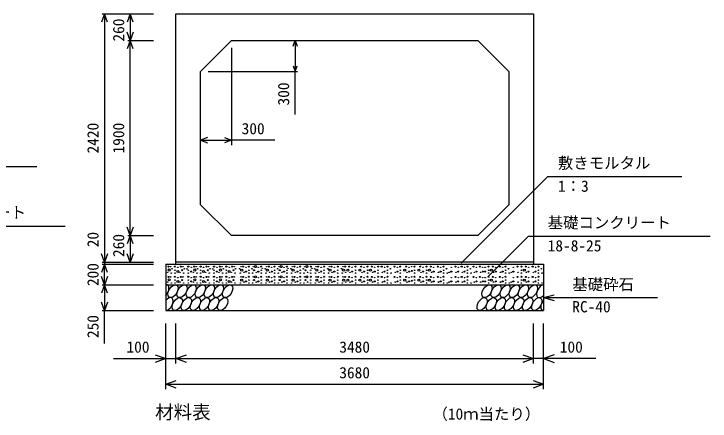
# Model space of a CAD drawing. Units: millimetres, scale not verified. Extents: x -100800 to 100800, y -35640 to 35640.
# Drawn here: x 28981 to 35760, y -12828 to -8860 of the extents above; entities that cross this region are included whole.
import ezdxf
from ezdxf.enums import TextEntityAlignment as Align

# ---------------------------------------------------------------- set-up
doc = ezdxf.new("R2010")
doc.units = ezdxf.units.MM
doc.header["$LTSCALE"] = 120
for name, color, linetype, lineweight in [('0-0_DIM', 7, 'Continuous', 25), ('0-2_HATCH', 6, 'Continuous', 25), ('0-5_OUTLINE', 3, 'Continuous', 25), ('0-7_TXT', 7, 'Continuous', 25)]:
    doc.layers.add(name, color=color, linetype=linetype, lineweight=lineweight)
doc.styles.add('ＭＳ ゴシック', font='')
doc.styles.get('ＭＳ ゴシック').set_extended_font_data('MS Gothic')

msp = doc.modelspace()

# ---------------------------------------------------------------- linework, layer by layer
at = {"layer": '0-0_DIM'}
for p, q in [((29839, -8859.7), (30339.1, -8859.7)), ((29863, -8859.7), (29863, -11279.7)), ((30113, -8859.7), (30113, -9119.7)), ((30089, -9119.7), (30339.1, -9119.7)), ((30113, -11019.7), (30113, -9119.7)), ((31719.5, -9119.7), (31719.5, -9419.7)), ((31099.1, -9191.7), (31099.1, -10138.3)), ((30871.1, -9419.7), (31743.5, -9419.7)), ((31719.5, -9840.5), (31719.5, -9419.7)), ((30799.1, -10090.3), (31099.1, -10090.3)), ((31523.2, -10090.3), (31099.1, -10090.3)), ((27899, -10345.8), (29204.7, -10345.8)), ((34179, -10445.8), (33334.9, -11289.8)), ((34179, -10445.8), (35484.7, -10445.8)), ((27711.3, -10926.9), (29480.3, -10926.9)), ((30089, -11019.7), (30339.1, -11019.7)), ((30113, -11019.7), (30113, -11279.7)), ((33991.3, -11026.9), (33598.5, -11419.7)), ((33991.3, -11026.9), (35760.3, -11026.9)), ((29839, -11279.7), (30339.1, -11279.7)), ((29839, -11299.7), (30339.1, -11299.7)), ((29863, -11279.7), (29863, -11299.7)), ((29863, -11499.7), (29863, -11299.7)), ((29839, -11499.7), (30339.1, -11499.7)), ((29863, -11499.7), (29863, -11749.7)), ((34139.1, -11624.7), (34243.4, -11596.7)), ((34139.1, -11624.7), (35248, -11624.7)), ((34139.1, -11624.7), (34243.4, -11652.7)), ((29839, -11749.7), (30339.1, -11749.7)), ((29863, -12071.8), (29863, -11749.7)), ((30459.1, -12516.9), (30459.1, -11877.3)), ((30559.1, -12266.9), (30559.1, -11877.3)), ((34039.1, -12266.9), (34039.1, -11877.3)), ((34139.1, -12516.9), (34139.1, -11877.3)), ((29951.1, -12218.9), (30459.1, -12218.9)), ((30459.1, -12218.9), (30559.1, -12218.9)), ((30559.1, -12218.9), (34039.1, -12218.9)), ((30459.1, -12468.9), (34139.1, -12468.9))]:
    msp.add_line(p, q, dxfattribs=at)
for points in [[(29892.6, -8940.9), (29863, -8859.7), (29833.5, -8940.9)], [(30142.6, -8940.9), (30113, -8859.7), (30083.5, -8940.9)], [(30142.6, -9038.5), (30113, -9119.7), (30083.5, -9038.5)], [(30142.6, -9200.9), (30113, -9119.7), (30083.5, -9200.9)], [(31699.8, -9173.8), (31719.5, -9119.7), (31739.2, -9173.8)], [(31699.8, -9365.6), (31719.5, -9419.7), (31739.2, -9365.6)], [(30866.8, -10065.7), (30799.1, -10090.3), (30866.8, -10115)], [(31031.4, -10065.7), (31099.1, -10090.3), (31031.4, -10115)], [(30142.6, -10938.5), (30113, -11019.7), (30083.5, -10938.5)], [(30142.6, -11100.9), (30113, -11019.7), (30083.5, -11100.9)], [(29892.6, -11198.5), (29863, -11279.7), (29833.5, -11198.5)], [(30142.6, -11198.5), (30113, -11279.7), (30083.5, -11198.5)], [(29892.6, -11380.9), (29863, -11299.7), (29833.5, -11380.9)], [(29892.6, -11418.5), (29863, -11499.7), (29833.5, -11418.5)], [(29892.6, -11580.9), (29863, -11499.7), (29833.5, -11580.9)], [(29892.6, -11668.5), (29863, -11749.7), (29833.5, -11668.5)], [(30357.6, -12182), (30459.1, -12218.9), (30357.6, -12255.9)], [(30660.6, -12255.9), (30559.1, -12218.9), (30660.6, -12182)], [(33937.6, -12182), (34039.1, -12218.9), (33937.6, -12255.9)], [(34240.6, -12182), (34139.1, -12218.9), (34240.6, -12255.9)], [(34647.1, -12218.9), (34139.1, -12218.9), (34039.1, -12218.9)], [(30560.6, -12505.9), (30459.1, -12468.9), (30560.6, -12432)], [(34037.6, -12432), (34139.1, -12468.9), (34037.6, -12505.9)]]:
    msp.add_lwpolyline(points, dxfattribs=at)
at = {"layer": '0-2_HATCH'}
for centre, radius in [((30485.1, -11322.5), 5), ((30506.2, -11322.5), 2.5), ((30549.1, -11321.6), 5), ((30605.1, -11322.5), 5), ((30626.2, -11322.5), 2.5), ((30679.1, -11321.6), 5), ((30735.1, -11322.5), 5), ((30756.2, -11322.5), 2.5), ((30799.1, -11321.6), 5), ((30855.1, -11322.5), 5), ((30876.2, -11322.5), 2.5), ((30929.1, -11321.6), 5), ((30985.1, -11322.5), 5), ((31006.2, -11322.5), 2.5), ((31049.1, -11321.6), 5), ((31105.1, -11322.5), 5), ((31126.2, -11322.5), 2.5), ((31192, -11322.5), 2.5), ((31213.1, -11322.5), 5), ((31269.1, -11321.6), 5), ((31312, -11322.5), 2.5), ((31333.1, -11322.5), 10), ((31389.1, -11321.6), 5), ((31442, -11322.5), 2.5), ((31463.1, -11322.5), 5), ((31519.1, -11321.6), 5), ((31562, -11322.5), 2.5), ((31583.1, -11322.5), 10), ((31639.1, -11321.6), 5), ((31692, -11322.5), 2.5), ((31713.1, -11322.5), 5), ((31769.1, -11321.6), 5), ((31812, -11322.5), 2.5), ((31833.1, -11322.5), 10), ((31871, -11321.6), 5), ((31923.9, -11322.5), 2.5), ((31944.9, -11322.5), 5), ((32001, -11321.6), 5), ((32051.9, -11322.5), 2.5), ((32072.9, -11322.5), 5), ((32133.9, -11321.6), 5), ((32184.8, -11322.5), 2.5), ((32205.9, -11322.5), 5), ((32246.5, -11322.5), 5), ((32307.5, -11321.6), 5), ((32363.4, -11322.5), 5), ((32424.3, -11321.6), 5), ((32466.1, -11322.5), 5), ((32527, -11321.6), 5), ((32562.3, -11322.5), 5), ((32618.4, -11321.6), 5), ((32687.1, -11322.5), 5), ((32743.2, -11321.6), 5), ((32800.5, -11322.5), 5), ((32854.7, -11322.5), 2.5), ((32882, -11321.6), 5), ((32937.9, -11322.5), 5), ((32998.9, -11321.6), 5), ((33040.6, -11322.5), 5), ((33108.4, -11322.5), 5), ((33164.5, -11321.6), 5), ((33280.2, -11322.5), 5), ((33341.3, -11322.5), 5), ((33397.3, -11321.6), 5), ((33456.9, -11322.5), 5), ((33518, -11322.5), 5), ((33602.9, -11321.6), 5), ((33644.6, -11322.5), 5), ((33712.4, -11322.5), 5), ((33768.5, -11321.6), 5), ((33884.1, -11322.5), 5), ((33923.2, -11321.6), 5), ((33965, -11322.5), 5), ((34032.8, -11322.5), 5), ((34088.8, -11321.6), 5), ((30478.1, -11377.7), 2.5), ((30491.7, -11355.5), 10), ((30513.2, -11385.6), 2.5), ((30520.2, -11343.5), 2.5), ((30549.1, -11357.5), 2.5), ((30549.1, -11385.6), 2.5), ((30577.1, -11370.7), 10), ((30577.1, -11329.5), 2.5), ((30598.1, -11377.7), 2.5), ((30619.2, -11357.5), 5), ((30633.2, -11385.6), 2.5), ((30640.2, -11343.5), 2.5), ((30666.7, -11344.4), 2.5), ((30679.1, -11357.5), 2.5), ((30679.1, -11385.6), 2.5), ((30707.1, -11370.7), 5), ((30707.1, -11329.5), 2.5), ((30728.1, -11377.7), 2.5), ((30741.7, -11355.5), 10), ((30763.2, -11385.6), 2.5), ((30770.2, -11343.5), 2.5), ((30799.1, -11357.5), 2.5), ((30799.1, -11385.6), 2.5), ((30827.1, -11370.7), 10), ((30827.1, -11329.5), 2.5), ((30848.1, -11377.7), 2.5), ((30869.2, -11357.5), 5), ((30883.2, -11385.6), 2.5), ((30890.2, -11343.5), 2.5), ((30916.7, -11344.4), 2.5), ((30929.1, -11357.5), 2.5), ((30929.1, -11385.6), 2.5), ((30957.1, -11370.7), 5), ((30957.1, -11329.5), 2.5), ((30978.1, -11377.7), 2.5), ((30991.7, -11355.5), 10), ((31013.2, -11385.6), 2.5), ((31020.2, -11343.5), 2.5), ((31049.1, -11357.5), 2.5), ((31049.1, -11385.6), 2.5), ((31077.1, -11370.7), 10), ((31077.1, -11329.5), 2.5), ((31098.1, -11377.7), 2.5), ((31119.2, -11357.5), 5), ((31133.2, -11385.6), 2.5), ((31140.2, -11343.5), 2.5), ((31178, -11343.5), 2.5), ((31185, -11385.6), 2.5), ((31199, -11357.5), 10), ((31220.1, -11377.7), 2.5), ((31241.1, -11370.7), 5), ((31241.1, -11329.5), 2.5), ((31269.1, -11357.5), 2.5), ((31269.1, -11385.6), 2.5), ((31298, -11343.5), 2.5), ((31305, -11385.6), 2.5), ((31319, -11357.5), 5), ((31340.1, -11377.7), 2.5), ((31361.1, -11370.7), 5), ((31361.1, -11329.5), 2.5), ((31389.1, -11357.5), 2.5), ((31389.1, -11385.6), 2.5), ((31400.5, -11339.2), 2.5), ((31428, -11343.5), 2.5), ((31435, -11385.6), 2.5), ((31449, -11357.5), 10), ((31470.1, -11377.7), 2.5), ((31491.1, -11370.7), 5), ((31491.1, -11329.5), 2.5), ((31519.1, -11357.5), 2.5), ((31519.1, -11385.6), 2.5), ((31548, -11343.5), 2.5), ((31555, -11385.6), 2.5), ((31569, -11357.5), 5), ((31590.1, -11377.7), 2.5), ((31611.1, -11370.7), 5), ((31611.1, -11329.5), 2.5), ((31639.1, -11357.5), 2.5), ((31639.1, -11385.6), 2.5), ((31650.5, -11339.2), 2.5), ((31678, -11343.5), 2.5), ((31685, -11385.6), 2.5), ((31699, -11357.5), 10), ((31720.1, -11377.7), 2.5), ((31741.1, -11370.7), 5), ((31741.1, -11329.5), 2.5), ((31769.1, -11357.5), 2.5), ((31769.1, -11385.6), 2.5), ((31798, -11343.5), 2.5), ((31805, -11385.6), 2.5), ((31819, -11357.5), 5), ((31840.1, -11377.7), 2.5), ((31871, -11357.5), 2.5), ((31871, -11385.6), 2.5), ((31882.3, -11339.2), 2.5), ((31909.8, -11343.5), 2.5), ((31916.8, -11385.6), 2.5), ((31930.9, -11357.5), 10), ((31951.9, -11377.7), 2.5), ((31972.9, -11370.7), 5), ((31972.9, -11329.5), 2.5), ((32001, -11357.5), 2.5), ((32001, -11385.6), 2.5), ((32037.9, -11343.5), 2.5), ((32044.9, -11385.6), 2.5), ((32058.9, -11357.5), 10), ((32080, -11377.7), 2.5), ((32101, -11370.7), 5), ((32101, -11329.5), 2.5), ((32133.9, -11357.5), 2.5), ((32133.9, -11385.6), 2.5), ((32170.8, -11343.5), 2.5), ((32177.8, -11385.6), 2.5), ((32191.9, -11357.5), 10), ((32212.9, -11377.7), 2.5), ((32232.5, -11357.5), 10), ((32253.6, -11377.7), 2.5), ((32274.6, -11370.7), 5), ((32274.6, -11329.5), 2.5), ((32307.5, -11357.5), 2.5), ((32307.5, -11385.6), 2.5), ((32349.4, -11357.5), 10), ((32370.4, -11377.7), 2.5), ((32391.4, -11370.7), 5), ((32391.4, -11329.5), 2.5), ((32424.3, -11357.5), 2.5), ((32424.3, -11385.6), 2.5), ((32452.1, -11357.5), 10), ((32473.1, -11377.7), 2.5), ((32494.1, -11370.7), 5), ((32494.1, -11329.5), 2.5), ((32527, -11357.5), 2.5), ((32527, -11385.6), 2.5), ((32569.3, -11377.7), 2.5), ((32590.3, -11370.7), 5), ((32590.3, -11329.5), 2.5), ((32618.4, -11357.5), 2.5), ((32618.4, -11385.6), 2.5), ((32647.2, -11343.5), 2.5), ((32654.2, -11385.6), 2.5), ((32694.1, -11377.7), 2.5), ((32715.1, -11370.7), 5), ((32715.1, -11329.5), 2.5), ((32743.2, -11357.5), 2.5), ((32743.2, -11385.6), 2.5), ((32786.5, -11357.5), 10), ((32807.5, -11377.7), 2.5), ((32828.6, -11370.7), 5), ((32828.6, -11329.5), 2.5), ((32854.7, -11363.7), 5), ((32882, -11357.5), 2.5), ((32882, -11385.6), 2.5), ((32923.9, -11357.5), 10), ((32945, -11377.7), 2.5), ((32966, -11370.7), 5), ((32966, -11329.5), 2.5), ((32998.9, -11357.5), 2.5), ((32998.9, -11385.6), 2.5), ((33026.6, -11357.5), 10), ((33047.6, -11377.7), 2.5), ((33068.7, -11370.7), 5), ((33068.7, -11329.5), 2.5), ((33115.4, -11377.7), 2.5), ((33136.4, -11370.7), 5), ((33136.4, -11329.5), 2.5), ((33164.5, -11357.5), 2.5), ((33164.5, -11385.6), 2.5), ((33193.4, -11343.5), 2.5), ((33200.4, -11385.6), 2.5), ((33219.4, -11377.7), 2.5), ((33240.4, -11370.7), 5), ((33240.4, -11329.5), 2.5), ((33287.2, -11377.7), 2.5), ((33308.2, -11370.7), 5), ((33308.2, -11329.5), 2.5), ((33348.3, -11377.7), 2.5), ((33369.3, -11370.7), 5), ((33369.3, -11329.5), 2.5), ((33397.3, -11357.5), 2.5), ((33397.3, -11385.6), 2.5), ((33426.2, -11343.5), 2.5), ((33433.2, -11385.6), 2.5), ((33464, -11377.7), 2.5), ((33485, -11370.7), 5), ((33485, -11329.5), 2.5), ((33525, -11377.7), 2.5), ((33546.1, -11370.7), 5), ((33546.1, -11329.5), 2.5), ((33570, -11370.7), 5), ((33570, -11329.5), 2.5), ((33602.9, -11357.5), 2.5), ((33602.9, -11385.6), 2.5), ((33630.6, -11357.5), 10), ((33651.6, -11377.7), 2.5), ((33672.6, -11370.7), 5), ((33672.6, -11329.5), 2.5), ((33719.4, -11377.7), 2.5), ((33740.4, -11370.7), 5), ((33740.4, -11329.5), 2.5), ((33768.5, -11357.5), 2.5), ((33768.5, -11385.6), 2.5), ((33797.3, -11343.5), 2.5), ((33804.3, -11385.6), 2.5), ((33823.4, -11377.7), 2.5), ((33844.4, -11370.7), 5), ((33844.4, -11329.5), 2.5), ((33891.1, -11377.7), 2.5), ((33923.2, -11357.5), 2.5), ((33923.2, -11385.6), 2.5), ((33951, -11357.5), 10), ((33972, -11377.7), 2.5), ((33993, -11370.7), 5), ((33993, -11329.5), 2.5), ((34039.8, -11377.7), 2.5), ((34060.8, -11370.7), 5), ((34060.8, -11329.5), 2.5), ((34088.8, -11357.5), 2.5), ((34088.8, -11385.6), 2.5), ((34117.7, -11343.5), 2.5), ((34124.7, -11385.6), 2.5), ((30485.1, -11422.5), 5), ((30491.7, -11451.6), 10), ((30506.2, -11422.5), 2.5), ((30549.1, -11421.6), 5), ((30549.1, -11453.6), 2.5), ((30577.1, -11466.8), 10), ((30577.1, -11429.5), 2.5), ((30605.1, -11422.5), 5), ((30619.2, -11453.6), 5), ((30626.2, -11422.5), 2.5), ((30679.1, -11421.6), 5), ((30679.1, -11453.6), 2.5), ((30707.1, -11429.5), 2.5), ((30735.1, -11422.5), 5), ((30741.7, -11451.6), 10), ((30756.2, -11422.5), 2.5), ((30799.1, -11421.6), 5), ((30799.1, -11453.6), 2.5), ((30827.1, -11466.8), 10), ((30827.1, -11429.5), 2.5), ((30855.1, -11422.5), 5), ((30869.2, -11453.6), 5), ((30876.2, -11422.5), 2.5), ((30929.1, -11421.6), 5), ((30929.1, -11453.6), 2.5), ((30957.1, -11429.5), 2.5), ((30985.1, -11422.5), 5), ((30991.7, -11451.6), 10), ((31006.2, -11422.5), 2.5), ((31049.1, -11421.6), 5), ((31049.1, -11453.6), 2.5), ((31077.1, -11466.8), 10), ((31077.1, -11429.5), 2.5), ((31105.1, -11422.5), 5), ((31119.2, -11453.6), 5), ((31126.2, -11422.5), 2.5), ((31199, -11453.6), 10), ((31192, -11422.5), 2.5), ((31213.1, -11422.5), 5), ((31241.1, -11429.5), 2.5), ((31269.1, -11421.6), 5), ((31269.1, -11453.6), 2.5), ((31312, -11422.5), 2.5), ((31319, -11453.6), 5), ((31333.1, -11422.5), 10), ((31361.1, -11429.5), 2.5), ((31389.1, -11421.6), 5), ((31389.1, -11453.6), 2.5), ((31449, -11453.6), 10), ((31442, -11422.5), 2.5), ((31463.1, -11422.5), 5), ((31491.1, -11429.5), 2.5), ((31519.1, -11421.6), 5), ((31519.1, -11453.6), 2.5), ((31562, -11422.5), 2.5), ((31569, -11453.6), 5), ((31583.1, -11422.5), 10), ((31611.1, -11429.5), 2.5), ((31639.1, -11421.6), 5), ((31639.1, -11453.6), 2.5), ((31699, -11453.6), 10), ((31692, -11422.5), 2.5), ((31713.1, -11422.5), 5), ((31741.1, -11429.5), 2.5), ((31769.1, -11421.6), 5), ((31769.1, -11453.6), 2.5), ((31812, -11422.5), 2.5), ((31819, -11453.6), 5), ((31833.1, -11422.5), 10), ((31871, -11421.6), 5), ((31871, -11453.6), 2.5), ((31930.9, -11453.6), 10), ((31923.9, -11422.5), 2.5), ((31944.9, -11422.5), 5), ((31972.9, -11429.5), 2.5), ((32001, -11421.6), 5), ((32001, -11453.6), 2.5), ((32058.9, -11453.6), 10), ((32051.9, -11422.5), 2.5), ((32072.9, -11422.5), 5), ((32101, -11429.5), 2.5), ((32133.9, -11421.6), 5), ((32133.9, -11453.6), 2.5), ((32191.9, -11453.6), 10), ((32184.8, -11422.5), 2.5), ((32205.9, -11422.5), 5), ((32232.5, -11453.6), 10), ((32246.5, -11422.5), 5), ((32274.6, -11429.5), 2.5), ((32307.5, -11421.6), 5), ((32307.5, -11453.6), 2.5), ((32349.4, -11453.6), 10), ((32363.4, -11422.5), 5), ((32391.4, -11429.5), 2.5), ((32424.3, -11421.6), 5), ((32424.3, -11453.6), 2.5), ((32452.1, -11453.6), 10), ((32466.1, -11422.5), 5), ((32494.1, -11429.5), 2.5), ((32527, -11421.6), 5), ((32527, -11453.6), 2.5), ((32562.3, -11422.5), 5), ((32590.3, -11429.5), 2.5), ((32618.4, -11421.6), 5), ((32618.4, -11453.6), 2.5), ((32687.1, -11422.5), 5), ((32715.1, -11429.5), 2.5), ((32743.2, -11421.6), 5), ((32743.2, -11453.6), 2.5), ((32786.5, -11453.6), 10), ((32800.5, -11422.5), 5), ((32828.6, -11429.5), 2.5), ((32854.7, -11459.8), 5), ((32854.7, -11422.5), 2.5), ((32882, -11421.6), 5), ((32882, -11453.6), 2.5), ((32923.9, -11453.6), 10), ((32937.9, -11422.5), 5), ((32966, -11429.5), 2.5), ((32998.9, -11421.6), 5), ((32998.9, -11453.6), 2.5), ((33026.6, -11453.6), 10), ((33040.6, -11422.5), 5), ((33068.7, -11429.5), 2.5), ((33108.4, -11422.5), 5), ((33136.4, -11429.5), 2.5), ((33164.5, -11421.6), 5), ((33164.5, -11453.6), 2.5), ((33240.4, -11429.5), 2.5), ((33280.2, -11422.5), 5), ((33308.2, -11429.5), 2.5), ((33341.3, -11422.5), 5), ((33369.3, -11429.5), 2.5), ((33397.3, -11421.6), 5), ((33397.3, -11453.6), 2.5), ((33456.9, -11422.5), 5), ((33485, -11429.5), 2.5), ((33518, -11422.5), 5), ((33546.1, -11429.5), 2.5), ((33570, -11429.5), 2.5), ((33602.9, -11421.6), 5), ((33602.9, -11453.6), 2.5), ((33630.6, -11453.6), 10), ((33644.6, -11422.5), 5), ((33672.6, -11429.5), 2.5), ((33712.4, -11422.5), 5), ((33740.4, -11429.5), 2.5), ((33768.5, -11421.6), 5), ((33768.5, -11453.6), 2.5), ((33844.4, -11429.5), 2.5), ((33884.1, -11422.5), 5), ((33923.2, -11421.6), 5), ((33923.2, -11453.6), 2.5), ((33951, -11453.6), 10), ((33965, -11422.5), 5), ((33993, -11429.5), 2.5), ((34032.8, -11422.5), 5), ((34060.8, -11429.5), 2.5), ((34088.8, -11421.6), 5), ((34088.8, -11453.6), 2.5), ((30478.1, -11473.8), 2.5), ((30513.2, -11481.6), 2.5), ((30549.1, -11481.6), 2.5), ((30598.1, -11473.8), 2.5), ((30633.2, -11481.6), 2.5), ((30679.1, -11481.6), 2.5), ((30707.1, -11466.8), 5), ((30728.1, -11473.8), 2.5), ((30763.2, -11481.6), 2.5), ((30799.1, -11481.6), 2.5), ((30848.1, -11473.8), 2.5), ((30883.2, -11481.6), 2.5), ((30929.1, -11481.6), 2.5), ((30957.1, -11466.8), 5), ((30978.1, -11473.8), 2.5), ((31013.2, -11481.6), 2.5), ((31049.1, -11481.6), 2.5), ((31098.1, -11473.8), 2.5), ((31133.2, -11481.6), 2.5), ((31185, -11481.6), 2.5), ((31220.1, -11473.8), 2.5), ((31241.1, -11466.8), 5), ((31269.1, -11481.6), 2.5), ((31305, -11481.6), 2.5), ((31340.1, -11473.8), 2.5), ((31361.1, -11466.8), 5), ((31389.1, -11481.6), 2.5), ((31435, -11481.6), 2.5), ((31470.1, -11473.8), 2.5), ((31491.1, -11466.8), 5), ((31519.1, -11481.6), 2.5), ((31555, -11481.6), 2.5), ((31590.1, -11473.8), 2.5), ((31611.1, -11466.8), 5), ((31639.1, -11481.6), 2.5), ((31685, -11481.6), 2.5), ((31720.1, -11473.8), 2.5), ((31741.1, -11466.8), 5), ((31769.1, -11481.6), 2.5), ((31805, -11481.6), 2.5), ((31840.1, -11473.8), 2.5), ((31871, -11481.6), 2.5), ((31916.8, -11481.6), 2.5), ((31951.9, -11473.8), 2.5), ((31972.9, -11466.8), 5), ((32001, -11481.6), 2.5), ((32044.9, -11481.6), 2.5), ((32080, -11473.8), 2.5), ((32101, -11466.8), 5), ((32133.9, -11481.6), 2.5), ((32177.8, -11481.6), 2.5), ((32212.9, -11473.8), 2.5), ((32253.6, -11473.8), 2.5), ((32274.6, -11466.8), 5), ((32307.5, -11481.6), 2.5), ((32370.4, -11473.8), 2.5), ((32391.4, -11466.8), 5), ((32424.3, -11481.6), 2.5), ((32473.1, -11473.8), 2.5), ((32494.1, -11466.8), 5), ((32527, -11481.6), 2.5), ((32569.3, -11473.8), 2.5), ((32590.3, -11466.8), 5), ((32618.4, -11481.6), 2.5), ((32654.2, -11481.6), 2.5), ((32694.1, -11473.8), 2.5), ((32715.1, -11466.8), 5), ((32743.2, -11481.6), 2.5), ((32807.5, -11473.8), 2.5), ((32828.6, -11466.8), 5), ((32882, -11481.6), 2.5), ((32945, -11473.8), 2.5), ((32966, -11466.8), 5), ((32998.9, -11481.6), 2.5), ((33047.6, -11473.8), 2.5), ((33068.7, -11466.8), 5), ((33115.4, -11473.8), 2.5), ((33136.4, -11466.8), 5), ((33164.5, -11481.6), 2.5), ((33200.4, -11481.6), 2.5), ((33219.4, -11473.8), 2.5), ((33240.4, -11466.8), 5), ((33287.2, -11473.8), 2.5), ((33308.2, -11466.8), 5), ((33348.3, -11473.8), 2.5), ((33369.3, -11466.8), 5), ((33397.3, -11481.6), 2.5), ((33433.2, -11481.6), 2.5), ((33464, -11473.8), 2.5), ((33485, -11466.8), 5), ((33525, -11473.8), 2.5), ((33546.1, -11466.8), 5), ((33570, -11466.8), 5), ((33602.9, -11481.6), 2.5), ((33651.6, -11473.8), 2.5), ((33672.6, -11466.8), 5), ((33719.4, -11473.8), 2.5), ((33740.4, -11466.8), 5), ((33768.5, -11481.6), 2.5), ((33804.3, -11481.6), 2.5), ((33823.4, -11473.8), 2.5), ((33844.4, -11466.8), 5), ((33891.1, -11473.8), 2.5), ((33923.2, -11481.6), 2.5), ((33972, -11473.8), 2.5), ((33993, -11466.8), 5), ((34039.8, -11473.8), 2.5), ((34060.8, -11466.8), 5), ((34088.8, -11481.6), 2.5), ((34124.7, -11481.6), 2.5)]:
    msp.add_circle(centre, radius, dxfattribs=at)
for centre, start_param, end_param in [((30440.8, -11562.2), 4.335544, 6.724593), ((34119.8, -11562.2), 0.419949, 4.357003), ((30482.3, -11687.2), 3.496422, 7.58605), ((34161.4, -11687.2), 1.28053, 3.496422)]:
    msp.add_ellipse(centre, major_axis=(36.4, 58.9), ratio=0.5792, start_param=start_param, end_param=end_param, dxfattribs=at)
for centre in [(30529.5, -11562.2), (30618.2, -11562.2), (30706.9, -11562.2), (30795.6, -11562.2), (30884.3, -11562.2), (30973, -11562.2), (31061.6, -11562.2), (33587.6, -11562.2), (33676.3, -11562.2), (33765, -11562.2), (33853.7, -11562.2), (33942.4, -11562.2), (34031.1, -11562.2), (30571, -11687.2), (30659.7, -11687.2), (30748.4, -11687.2), (30837.1, -11687.2), (30925.8, -11687.2), (31014.5, -11687.2), (33540.5, -11687.2), (33629.2, -11687.2), (33717.9, -11687.2), (33806.6, -11687.2), (33895.3, -11687.2), (33984, -11687.2), (34072.7, -11687.2)]:
    msp.add_ellipse(centre, major_axis=(36.4, 58.9), ratio=0.5792, dxfattribs=at)
at = {"layer": '0-5_OUTLINE'}
for p, q in [((30559.1, -11299.7), (30559.1, -8859.7)), ((31099.1, -9119.7), (30799.1, -9419.7)), ((31099.1, -9119.7), (33499.1, -9119.7)), ((33799.1, -9419.7), (33499.1, -9119.7)), ((30799.1, -10719.7), (30799.1, -9419.7)), ((33799.1, -9419.7), (33799.1, -10719.7)), ((30799.1, -10719.7), (31099.1, -11019.7)), ((33499.1, -11019.7), (33799.1, -10719.7)), ((33499.1, -11019.7), (31099.1, -11019.7)), ((30459.1, -11299.7), (30459.1, -11749.7)), ((30459.1, -11299.7), (34139.1, -11299.7)), ((34039.1, -11279.7), (30559.1, -11279.7)), ((34139.1, -11299.7), (34139.1, -11749.7)), ((30459.1, -11499.7), (34139.1, -11499.7)), ((30459.1, -11749.7), (34139.1, -11749.7))]:
    msp.add_line(p, q, dxfattribs=at)
msp.add_lwpolyline([(30559.1, -8859.7), (34039.1, -8859.7), (34039.1, -11299.7)], dxfattribs=at)

# ---------------------------------------------------------------- texts
at = {"layer": '0-0_DIM', "style": 'ＭＳ ゴシック'}
for s, p in [('260', (30088, -9129.4)), ('300', (31694.5, -9752)), ('2420', (29838, -10219.7)), ('1900', (30088, -10219.7)), ('20', (29838, -11133.8)), ('260', (30088, -11228.9)), ('200', (29838, -11512.2)), ('250', (29838, -12018.5))]:
    msp.add_text(s, height=110, rotation=90, dxfattribs=at).set_placement(p, align=Align.BOTTOM_LEFT)
for s, p in [('300', (31198.3, -10065.3)), ('敷きモルタル', (34278.6, -10400.8)), ('1：3', (34278.6, -10626)), ('基礎コンクリート', (27898.6, -10882)), ('基礎コンクリート', (34178.6, -10982)), ('18-8-25', (34178.6, -11207.1)), ('基礎砕石', (34418.3, -11583.5)), ('RC-40', (34418.3, -11801.1)), ('100', (30076.7, -12193.9)), ('3480', (32149.1, -12193.9)), ('100', (34296.5, -12193.9)), ('3680', (32149.1, -12443.9))]:
    msp.add_text(s, height=110, dxfattribs=at).set_placement(p, align=Align.BOTTOM_LEFT)
at = {"layer": '0-7_TXT', "style": 'ＭＳ ゴシック'}
for s, height, p in [('材料表', 132, (30356.6, -12846.4)), ('（10ｍ当たり）', 110, (33056.6, -12846.4))]:
    msp.add_text(s, height=height, dxfattribs=at).set_placement(p, align=Align.BOTTOM_LEFT)

doc.saveas('drawing.dxf')
